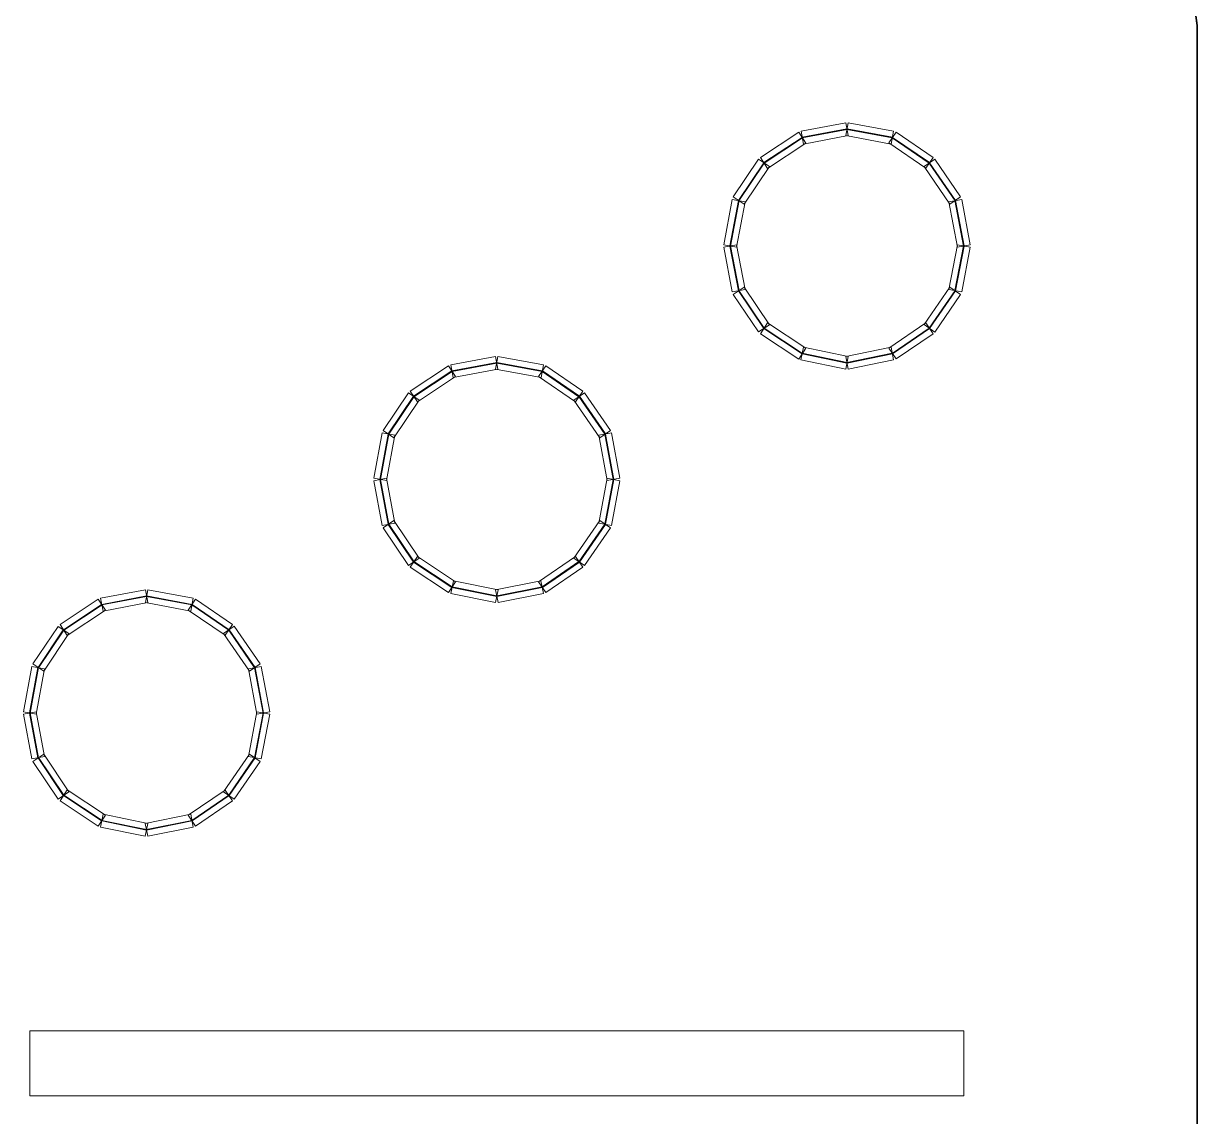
# Model space of a CAD drawing. Header units: millimetres. Extents: x -200 to 200, y -162 to 219.
# Drawn here: x 152.11 to 200, y -21.22 to 23.36 of the extents above; entities that cross this region are included whole.
import ezdxf

# ---------------------------------------------------------------- set-up
doc = ezdxf.new("R2010")
doc.units = ezdxf.units.MM
doc.header["$MEASUREMENT"] = 0

msp = doc.modelspace()

# ---------------------------------------------------------------- linework, layer by layer
at = {"color": 1, "lineweight": 5}
for points in [[(199.6562, 25.5785), (199.6562, 25.5785), (199.6824, 25.5821), (199.6824, 25.5821), (199.6824, 25.5821), (199.6824, 25.5821), (199.9999, 23.2807), (199.9999, 23.2807), (199.9999, 23.2807), (199.9999, 23.2807), (199.9737, 23.2771), (199.9737, 23.2771), (199.9737, 23.2771), (199.9737, 23.2771), (199.6562, 25.5785), (199.6562, 25.5785)], [(199.9735, 23.2789), (199.9735, 23.2789), (200, 23.2789), (200, 23.2789), (200, 23.2789), (200, 23.2789), (200, -61.3716), (200, -61.3716), (200, -61.3716), (200, -61.3716), (199.9735, -61.3716), (199.9735, -61.3716), (199.9735, -61.3716), (199.9735, -61.3716), (199.9735, 23.2789), (199.9735, 23.2789)]]:
    msp.add_open_spline(points, degree=3, knots=[0, 0, 0, 0, 0.25, 0.25, 0.25, 0.25, 0.5, 0.5, 0.5, 0.5, 0.75, 0.75, 0.75, 0.75, 1, 1, 1, 1], dxfattribs=at)
at = {"color": 4, "lineweight": 5}
for points in [[(185.653, 19.3063), (185.653, 19.3063), (185.751, 18.7864), (185.751, 18.7864), (185.751, 18.7864), (185.751, 18.7864), (183.9257, 18.4425), (183.9257, 18.4425), (183.9257, 18.4425), (183.9257, 18.4425), (183.8278, 18.9624), (183.8278, 18.9624), (183.8278, 18.9624), (183.8278, 18.9624), (185.653, 19.3063), (185.653, 19.3063)], [(187.602, 18.9626), (187.602, 18.9626), (187.5054, 18.4424), (187.5054, 18.4424), (187.5054, 18.4424), (187.5054, 18.4424), (185.6537, 18.7863), (185.6537, 18.7863), (185.6537, 18.7863), (185.6537, 18.7863), (185.7503, 19.3065), (185.7503, 19.3065), (185.7503, 19.3065), (185.7503, 19.3065), (187.602, 18.9626), (187.602, 18.9626)], [(183.7309, 18.9232), (183.7309, 18.9232), (184.0226, 18.4818), (184.0226, 18.4818), (184.0226, 18.4818), (184.0226, 18.4818), (182.4619, 17.4501), (182.4619, 17.4501), (182.4619, 17.4501), (182.4619, 17.4501), (182.1701, 17.8915), (182.1701, 17.8915), (182.1701, 17.8915), (182.1701, 17.8915), (183.7309, 18.9232), (183.7309, 18.9232)], [(183.8694, 18.7135), (183.8694, 18.7135), (183.884, 18.6914), (183.884, 18.6914), (183.884, 18.6914), (183.884, 18.6914), (182.3233, 17.6598), (182.3233, 17.6598), (182.3233, 17.6598), (182.3233, 17.6598), (182.3087, 17.6818), (182.3087, 17.6818), (182.3087, 17.6818), (182.3087, 17.6818), (183.8694, 18.7135), (183.8694, 18.7135)], [(185.6996, 19.0594), (185.6996, 19.0594), (185.7045, 19.0334), (185.7045, 19.0334), (185.7045, 19.0334), (185.7045, 19.0334), (183.8792, 18.6895), (183.8792, 18.6895), (183.8792, 18.6895), (183.8792, 18.6895), (183.8743, 18.7155), (183.8743, 18.7155), (183.8743, 18.7155), (183.8743, 18.7155), (185.6996, 19.0594), (185.6996, 19.0594)], [(187.5561, 18.7155), (187.5561, 18.7155), (187.5513, 18.6895), (187.5513, 18.6895), (187.5513, 18.6895), (187.5513, 18.6895), (185.6996, 19.0334), (185.6996, 19.0334), (185.6996, 19.0334), (185.6996, 19.0334), (185.7044, 19.0594), (185.7044, 19.0594), (185.7044, 19.0594), (185.7044, 19.0594), (187.5561, 18.7155), (187.5561, 18.7155)], [(189.2109, 17.8891), (189.2109, 17.8891), (188.9122, 17.4525), (188.9122, 17.4525), (188.9122, 17.4525), (188.9122, 17.4525), (187.4044, 18.4842), (187.4044, 18.4842), (187.4044, 18.4842), (187.4044, 18.4842), (187.7031, 18.9208), (187.7031, 18.9208), (187.7031, 18.9208), (187.7031, 18.9208), (189.2109, 17.8891), (189.2109, 17.8891)], [(189.069, 17.6817), (189.069, 17.6817), (189.0541, 17.6599), (189.0541, 17.6599), (189.0541, 17.6599), (189.0541, 17.6599), (187.5463, 18.6916), (187.5463, 18.6916), (187.5463, 18.6916), (187.5463, 18.6916), (187.5612, 18.7134), (187.5612, 18.7134), (187.5612, 18.7134), (187.5612, 18.7134), (189.069, 17.6817), (189.069, 17.6817)], [(182.0965, 17.8184), (182.0965, 17.8184), (182.5355, 17.5232), (182.5355, 17.5232), (182.5355, 17.5232), (182.5355, 17.5232), (181.5038, 15.9889), (181.5038, 15.9889), (181.5038, 15.9889), (181.5038, 15.9889), (181.0648, 16.2841), (181.0648, 16.2841), (181.0648, 16.2841), (181.0648, 16.2841), (182.0965, 17.8184), (182.0965, 17.8184)], [(190.3375, 16.2867), (190.3375, 16.2867), (189.9019, 15.9863), (189.9019, 15.9863), (189.9019, 15.9863), (189.9019, 15.9863), (188.8438, 17.5206), (188.8438, 17.5206), (188.8438, 17.5206), (188.8438, 17.5206), (189.2793, 17.821), (189.2793, 17.821), (189.2793, 17.821), (189.2793, 17.821), (190.3375, 16.2867), (190.3375, 16.2867)], [(182.305, 17.6782), (182.305, 17.6782), (182.327, 17.6634), (182.327, 17.6634), (182.327, 17.6634), (182.327, 17.6634), (181.2953, 16.1291), (181.2953, 16.1291), (181.2953, 16.1291), (181.2953, 16.1291), (181.2733, 16.1439), (181.2733, 16.1439), (181.2733, 16.1439), (181.2733, 16.1439), (182.305, 17.6782), (182.305, 17.6782)], [(190.1306, 16.144), (190.1306, 16.144), (190.1088, 16.129), (190.1088, 16.129), (190.1088, 16.129), (190.1088, 16.129), (189.0507, 17.6633), (189.0507, 17.6633), (189.0507, 17.6633), (189.0507, 17.6633), (189.0725, 17.6783), (189.0725, 17.6783), (189.0725, 17.6783), (189.0725, 17.6783), (190.1306, 16.144), (190.1306, 16.144)], [(181.0242, 16.1848), (181.0242, 16.1848), (181.5444, 16.0882), (181.5444, 16.0882), (181.5444, 16.0882), (181.5444, 16.0882), (181.2005, 14.2365), (181.2005, 14.2365), (181.2005, 14.2365), (181.2005, 14.2365), (180.6803, 14.3331), (180.6803, 14.3331), (180.6803, 14.3331), (180.6803, 14.3331), (181.0242, 16.1848), (181.0242, 16.1848)], [(181.2713, 16.1389), (181.2713, 16.1389), (181.2973, 16.1341), (181.2973, 16.1341), (181.2973, 16.1341), (181.2973, 16.1341), (180.9534, 14.2824), (180.9534, 14.2824), (180.9534, 14.2824), (180.9534, 14.2824), (180.9274, 14.2872), (180.9274, 14.2872), (180.9274, 14.2872), (180.9274, 14.2872), (181.2713, 16.1389), (181.2713, 16.1389)], [(190.7237, 14.3331), (190.7237, 14.3331), (190.2035, 14.2365), (190.2035, 14.2365), (190.2035, 14.2365), (190.2035, 14.2365), (189.8596, 16.0882), (189.8596, 16.0882), (189.8596, 16.0882), (189.8596, 16.0882), (190.3798, 16.1848), (190.3798, 16.1848), (190.3798, 16.1848), (190.3798, 16.1848), (190.7237, 14.3331), (190.7237, 14.3331)], [(190.4766, 14.2872), (190.4766, 14.2872), (190.4506, 14.2824), (190.4506, 14.2824), (190.4506, 14.2824), (190.4506, 14.2824), (190.1067, 16.1341), (190.1067, 16.1341), (190.1067, 16.1341), (190.1067, 16.1341), (190.1327, 16.1389), (190.1327, 16.1389), (190.1327, 16.1389), (190.1327, 16.1389), (190.4766, 14.2872), (190.4766, 14.2872)], [(180.6805, 14.2358), (180.6805, 14.2358), (181.2004, 14.3338), (181.2004, 14.3338), (181.2004, 14.3338), (181.2004, 14.3338), (181.5443, 12.5085), (181.5443, 12.5085), (181.5443, 12.5085), (181.5443, 12.5085), (181.0243, 12.4105), (181.0243, 12.4105), (181.0243, 12.4105), (181.0243, 12.4105), (180.6805, 14.2358), (180.6805, 14.2358)], [(180.9274, 14.2823), (180.9274, 14.2823), (180.9534, 14.2872), (180.9534, 14.2872), (180.9534, 14.2872), (180.9534, 14.2872), (181.2973, 12.4619), (181.2973, 12.4619), (181.2973, 12.4619), (181.2973, 12.4619), (181.2713, 12.4571), (181.2713, 12.4571), (181.2713, 12.4571), (181.2713, 12.4571), (180.9274, 14.2823), (180.9274, 14.2823)], [(190.3797, 12.4105), (190.3797, 12.4105), (189.8597, 12.5085), (189.8597, 12.5085), (189.8597, 12.5085), (189.8597, 12.5085), (190.2036, 14.3338), (190.2036, 14.3338), (190.2036, 14.3338), (190.2036, 14.3338), (190.7236, 14.2358), (190.7236, 14.2358), (190.7236, 14.2358), (190.7236, 14.2358), (190.3797, 12.4105), (190.3797, 12.4105)], [(190.1327, 12.4571), (190.1327, 12.4571), (190.1067, 12.4619), (190.1067, 12.4619), (190.1067, 12.4619), (190.1067, 12.4619), (190.4506, 14.2872), (190.4506, 14.2872), (190.4506, 14.2872), (190.4506, 14.2872), (190.4766, 14.2823), (190.4766, 14.2823), (190.4766, 14.2823), (190.4766, 14.2823), (190.1327, 12.4571), (190.1327, 12.4571)], [(181.0648, 12.3119), (181.0648, 12.3119), (181.5038, 12.6071), (181.5038, 12.6071), (181.5038, 12.6071), (181.5038, 12.6071), (182.5355, 11.0728), (182.5355, 11.0728), (182.5355, 11.0728), (182.5355, 11.0728), (182.0965, 10.7776), (182.0965, 10.7776), (182.0965, 10.7776), (182.0965, 10.7776), (181.0648, 12.3119), (181.0648, 12.3119)], [(181.2733, 12.4521), (181.2733, 12.4521), (181.2953, 12.4669), (181.2953, 12.4669), (181.2953, 12.4669), (181.2953, 12.4669), (182.327, 10.9326), (182.327, 10.9326), (182.327, 10.9326), (182.327, 10.9326), (182.305, 10.9178), (182.305, 10.9178), (182.305, 10.9178), (182.305, 10.9178), (181.2733, 12.4521), (181.2733, 12.4521)], [(189.2793, 10.775), (189.2793, 10.775), (188.8438, 11.0754), (188.8438, 11.0754), (188.8438, 11.0754), (188.8438, 11.0754), (189.9019, 12.6097), (189.9019, 12.6097), (189.9019, 12.6097), (189.9019, 12.6097), (190.3375, 12.3093), (190.3375, 12.3093), (190.3375, 12.3093), (190.3375, 12.3093), (189.2793, 10.775), (189.2793, 10.775)], [(189.0725, 10.9177), (189.0725, 10.9177), (189.0507, 10.9327), (189.0507, 10.9327), (189.0507, 10.9327), (189.0507, 10.9327), (190.1088, 12.467), (190.1088, 12.467), (190.1088, 12.467), (190.1088, 12.467), (190.1306, 12.452), (190.1306, 12.452), (190.1306, 12.452), (190.1306, 12.452), (189.0725, 10.9177), (189.0725, 10.9177)], [(182.1701, 10.7045), (182.1701, 10.7045), (182.4619, 11.1459), (182.4619, 11.1459), (182.4619, 11.1459), (182.4619, 11.1459), (184.0226, 10.1142), (184.0226, 10.1142), (184.0226, 10.1142), (184.0226, 10.1142), (183.7309, 9.6729), (183.7309, 9.6729), (183.7309, 9.6729), (183.7309, 9.6729), (182.1701, 10.7045), (182.1701, 10.7045)], [(187.7031, 9.6752), (187.7031, 9.6752), (187.4044, 10.1119), (187.4044, 10.1119), (187.4044, 10.1119), (187.4044, 10.1119), (188.9122, 11.1435), (188.9122, 11.1435), (188.9122, 11.1435), (188.9122, 11.1435), (189.2109, 10.7069), (189.2109, 10.7069), (189.2109, 10.7069), (189.2109, 10.7069), (187.7031, 9.6752), (187.7031, 9.6752)], [(182.3087, 10.9142), (182.3087, 10.9142), (182.3233, 10.9362), (182.3233, 10.9362), (182.3233, 10.9362), (182.3233, 10.9362), (183.884, 9.9046), (183.884, 9.9046), (183.884, 9.9046), (183.884, 9.9046), (183.8694, 9.8825), (183.8694, 9.8825), (183.8694, 9.8825), (183.8694, 9.8825), (182.3087, 10.9142), (182.3087, 10.9142)], [(187.5612, 9.8826), (187.5612, 9.8826), (187.5463, 9.9044), (187.5463, 9.9044), (187.5463, 9.9044), (187.5463, 9.9044), (189.0541, 10.9361), (189.0541, 10.9361), (189.0541, 10.9361), (189.0541, 10.9361), (189.069, 10.9143), (189.069, 10.9143), (189.069, 10.9143), (189.069, 10.9143), (187.5612, 9.8826), (187.5612, 9.8826)], [(183.8241, 9.6343), (183.8241, 9.6343), (183.9293, 10.1528), (183.9293, 10.1528), (183.9293, 10.1528), (183.9293, 10.1528), (185.7546, 9.7824), (185.7546, 9.7824), (185.7546, 9.7824), (185.7546, 9.7824), (185.6494, 9.2639), (185.6494, 9.2639), (185.6494, 9.2639), (185.6494, 9.2639), (183.8241, 9.6343), (183.8241, 9.6343)], [(185.7539, 9.2638), (185.7539, 9.2638), (185.6501, 9.7826), (185.6501, 9.7826), (185.6501, 9.7826), (185.6501, 9.7826), (187.5019, 10.1529), (187.5019, 10.1529), (187.5019, 10.1529), (187.5019, 10.1529), (187.6056, 9.6341), (187.6056, 9.6341), (187.6056, 9.6341), (187.6056, 9.6341), (185.7539, 9.2638), (185.7539, 9.2638)], [(171.3683, 9.7831), (171.3683, 9.7831), (171.4662, 9.2632), (171.4662, 9.2632), (171.4662, 9.2632), (171.4662, 9.2632), (169.6409, 8.9193), (169.6409, 8.9193), (169.6409, 8.9193), (169.6409, 8.9193), (169.543, 9.4393), (169.543, 9.4393), (169.543, 9.4393), (169.543, 9.4393), (171.3683, 9.7831), (171.3683, 9.7831)], [(173.3173, 9.4394), (173.3173, 9.4394), (173.2207, 8.9192), (173.2207, 8.9192), (173.2207, 8.9192), (173.2207, 8.9192), (171.3689, 9.2631), (171.3689, 9.2631), (171.3689, 9.2631), (171.3689, 9.2631), (171.4655, 9.7833), (171.4655, 9.7833), (171.4655, 9.7833), (171.4655, 9.7833), (173.3173, 9.4394), (173.3173, 9.4394)], [(183.8741, 9.8806), (183.8741, 9.8806), (183.8794, 9.9065), (183.8794, 9.9065), (183.8794, 9.9065), (183.8794, 9.9065), (185.7046, 9.5361), (185.7046, 9.5361), (185.7046, 9.5361), (185.7046, 9.5361), (185.6994, 9.5102), (185.6994, 9.5102), (185.6994, 9.5102), (185.6994, 9.5102), (183.8741, 9.8806), (183.8741, 9.8806)], [(185.7046, 9.5102), (185.7046, 9.5102), (185.6994, 9.5362), (185.6994, 9.5362), (185.6994, 9.5362), (185.6994, 9.5362), (187.5511, 9.9065), (187.5511, 9.9065), (187.5511, 9.9065), (187.5511, 9.9065), (187.5563, 9.8806), (187.5563, 9.8806), (187.5563, 9.8806), (187.5563, 9.8806), (185.7046, 9.5102), (185.7046, 9.5102)], [(169.4461, 9.4), (169.4461, 9.4), (169.7378, 8.9586), (169.7378, 8.9586), (169.7378, 8.9586), (169.7378, 8.9586), (168.1771, 7.9269), (168.1771, 7.9269), (168.1771, 7.9269), (168.1771, 7.9269), (167.8853, 8.3683), (167.8853, 8.3683), (167.8853, 8.3683), (167.8853, 8.3683), (169.4461, 9.4), (169.4461, 9.4)], [(169.5847, 9.1903), (169.5847, 9.1903), (169.5993, 9.1683), (169.5993, 9.1683), (169.5993, 9.1683), (169.5993, 9.1683), (168.0385, 8.1366), (168.0385, 8.1366), (168.0385, 8.1366), (168.0385, 8.1366), (168.0239, 8.1586), (168.0239, 8.1586), (168.0239, 8.1586), (168.0239, 8.1586), (169.5847, 9.1903), (169.5847, 9.1903)], [(171.4148, 9.5362), (171.4148, 9.5362), (171.4197, 9.5102), (171.4197, 9.5102), (171.4197, 9.5102), (171.4197, 9.5102), (169.5944, 9.1663), (169.5944, 9.1663), (169.5944, 9.1663), (169.5944, 9.1663), (169.5895, 9.1923), (169.5895, 9.1923), (169.5895, 9.1923), (169.5895, 9.1923), (171.4148, 9.5362), (171.4148, 9.5362)], [(173.2714, 9.1923), (173.2714, 9.1923), (173.2665, 9.1663), (173.2665, 9.1663), (173.2665, 9.1663), (173.2665, 9.1663), (171.4148, 9.5102), (171.4148, 9.5102), (171.4148, 9.5102), (171.4148, 9.5102), (171.4196, 9.5362), (171.4196, 9.5362), (171.4196, 9.5362), (171.4196, 9.5362), (173.2714, 9.1923), (173.2714, 9.1923)], [(174.9262, 8.3659), (174.9262, 8.3659), (174.6274, 7.9293), (174.6274, 7.9293), (174.6274, 7.9293), (174.6274, 7.9293), (173.1196, 8.961), (173.1196, 8.961), (173.1196, 8.961), (173.1196, 8.961), (173.4183, 9.3976), (173.4183, 9.3976), (173.4183, 9.3976), (173.4183, 9.3976), (174.9262, 8.3659), (174.9262, 8.3659)], [(174.7843, 8.1585), (174.7843, 8.1585), (174.7693, 8.1367), (174.7693, 8.1367), (174.7693, 8.1367), (174.7693, 8.1367), (173.2615, 9.1684), (173.2615, 9.1684), (173.2615, 9.1684), (173.2615, 9.1684), (173.2764, 9.1902), (173.2764, 9.1902), (173.2764, 9.1902), (173.2764, 9.1902), (174.7843, 8.1585), (174.7843, 8.1585)], [(167.8117, 8.2952), (167.8117, 8.2952), (168.2507, 8), (168.2507, 8), (168.2507, 8), (168.2507, 8), (167.2191, 6.4657), (167.2191, 6.4657), (167.2191, 6.4657), (167.2191, 6.4657), (166.78, 6.7609), (166.78, 6.7609), (166.78, 6.7609), (166.78, 6.7609), (167.8117, 8.2952), (167.8117, 8.2952)], [(168.0202, 8.155), (168.0202, 8.155), (168.0422, 8.1402), (168.0422, 8.1402), (168.0422, 8.1402), (168.0422, 8.1402), (167.0105, 6.6059), (167.0105, 6.6059), (167.0105, 6.6059), (167.0105, 6.6059), (166.9886, 6.6207), (166.9886, 6.6207), (166.9886, 6.6207), (166.9886, 6.6207), (168.0202, 8.155), (168.0202, 8.155)], [(176.0527, 6.7635), (176.0527, 6.7635), (175.6172, 6.4631), (175.6172, 6.4631), (175.6172, 6.4631), (175.6172, 6.4631), (174.559, 7.9974), (174.559, 7.9974), (174.559, 7.9974), (174.559, 7.9974), (174.9946, 8.2978), (174.9946, 8.2978), (174.9946, 8.2978), (174.9946, 8.2978), (176.0527, 6.7635), (176.0527, 6.7635)], [(175.8458, 6.6208), (175.8458, 6.6208), (175.824, 6.6058), (175.824, 6.6058), (175.824, 6.6058), (175.824, 6.6058), (174.7659, 8.1401), (174.7659, 8.1401), (174.7659, 8.1401), (174.7659, 8.1401), (174.7877, 8.1551), (174.7877, 8.1551), (174.7877, 8.1551), (174.7877, 8.1551), (175.8458, 6.6208), (175.8458, 6.6208)], [(166.7395, 6.6616), (166.7395, 6.6616), (167.2596, 6.565), (167.2596, 6.565), (167.2596, 6.565), (167.2596, 6.565), (166.9157, 4.7133), (166.9157, 4.7133), (166.9157, 4.7133), (166.9157, 4.7133), (166.3956, 4.8099), (166.3956, 4.8099), (166.3956, 4.8099), (166.3956, 4.8099), (166.7395, 6.6616), (166.7395, 6.6616)], [(166.9865, 6.6157), (166.9865, 6.6157), (167.0125, 6.6109), (167.0125, 6.6109), (167.0125, 6.6109), (167.0125, 6.6109), (166.6686, 4.7592), (166.6686, 4.7592), (166.6686, 4.7592), (166.6686, 4.7592), (166.6426, 4.764), (166.6426, 4.764), (166.6426, 4.764), (166.6426, 4.764), (166.9865, 6.6157), (166.9865, 6.6157)], [(176.4389, 4.8099), (176.4389, 4.8099), (175.9187, 4.7133), (175.9187, 4.7133), (175.9187, 4.7133), (175.9187, 4.7133), (175.5748, 6.565), (175.5748, 6.565), (175.5748, 6.565), (175.5748, 6.565), (176.095, 6.6616), (176.095, 6.6616), (176.095, 6.6616), (176.095, 6.6616), (176.4389, 4.8099), (176.4389, 4.8099)], [(176.1918, 4.764), (176.1918, 4.764), (176.1658, 4.7592), (176.1658, 4.7592), (176.1658, 4.7592), (176.1658, 4.7592), (175.8219, 6.6109), (175.8219, 6.6109), (175.8219, 6.6109), (175.8219, 6.6109), (175.8479, 6.6157), (175.8479, 6.6157), (175.8479, 6.6157), (175.8479, 6.6157), (176.1918, 4.764), (176.1918, 4.764)], [(166.3957, 4.7126), (166.3957, 4.7126), (166.9156, 4.8106), (166.9156, 4.8106), (166.9156, 4.8106), (166.9156, 4.8106), (167.2595, 2.9853), (167.2595, 2.9853), (167.2595, 2.9853), (167.2595, 2.9853), (166.7396, 2.8873), (166.7396, 2.8873), (166.7396, 2.8873), (166.7396, 2.8873), (166.3957, 4.7126), (166.3957, 4.7126)], [(176.0949, 2.8873), (176.0949, 2.8873), (175.575, 2.9853), (175.575, 2.9853), (175.575, 2.9853), (175.575, 2.9853), (175.9189, 4.8106), (175.9189, 4.8106), (175.9189, 4.8106), (175.9189, 4.8106), (176.4388, 4.7126), (176.4388, 4.7126), (176.4388, 4.7126), (176.4388, 4.7126), (176.0949, 2.8873), (176.0949, 2.8873)], [(166.6426, 4.7591), (166.6426, 4.7591), (166.6686, 4.764), (166.6686, 4.764), (166.6686, 4.764), (166.6686, 4.764), (167.0125, 2.9388), (167.0125, 2.9388), (167.0125, 2.9388), (167.0125, 2.9388), (166.9865, 2.9339), (166.9865, 2.9339), (166.9865, 2.9339), (166.9865, 2.9339), (166.6426, 4.7591), (166.6426, 4.7591)], [(175.8479, 2.9339), (175.8479, 2.9339), (175.8219, 2.9388), (175.8219, 2.9388), (175.8219, 2.9388), (175.8219, 2.9388), (176.1658, 4.764), (176.1658, 4.764), (176.1658, 4.764), (176.1658, 4.764), (176.1918, 4.7591), (176.1918, 4.7591), (176.1918, 4.7591), (176.1918, 4.7591), (175.8479, 2.9339), (175.8479, 2.9339)], [(166.78, 2.7887), (166.78, 2.7887), (167.2191, 3.0839), (167.2191, 3.0839), (167.2191, 3.0839), (167.2191, 3.0839), (168.2507, 1.5496), (168.2507, 1.5496), (168.2507, 1.5496), (168.2507, 1.5496), (167.8117, 1.2544), (167.8117, 1.2544), (167.8117, 1.2544), (167.8117, 1.2544), (166.78, 2.7887), (166.78, 2.7887)], [(166.9886, 2.9289), (166.9886, 2.9289), (167.0105, 2.9437), (167.0105, 2.9437), (167.0105, 2.9437), (167.0105, 2.9437), (168.0422, 1.4094), (168.0422, 1.4094), (168.0422, 1.4094), (168.0422, 1.4094), (168.0202, 1.3946), (168.0202, 1.3946), (168.0202, 1.3946), (168.0202, 1.3946), (166.9886, 2.9289), (166.9886, 2.9289)], [(174.9946, 1.2518), (174.9946, 1.2518), (174.559, 1.5522), (174.559, 1.5522), (174.559, 1.5522), (174.559, 1.5522), (175.6172, 3.0865), (175.6172, 3.0865), (175.6172, 3.0865), (175.6172, 3.0865), (176.0527, 2.7861), (176.0527, 2.7861), (176.0527, 2.7861), (176.0527, 2.7861), (174.9946, 1.2518), (174.9946, 1.2518)], [(174.7877, 1.3945), (174.7877, 1.3945), (174.7659, 1.4095), (174.7659, 1.4095), (174.7659, 1.4095), (174.7659, 1.4095), (175.824, 2.9438), (175.824, 2.9438), (175.824, 2.9438), (175.824, 2.9438), (175.8458, 2.9288), (175.8458, 2.9288), (175.8458, 2.9288), (175.8458, 2.9288), (174.7877, 1.3945), (174.7877, 1.3945)], [(167.8853, 1.1813), (167.8853, 1.1813), (168.1771, 1.6227), (168.1771, 1.6227), (168.1771, 1.6227), (168.1771, 1.6227), (169.7378, 0.591), (169.7378, 0.591), (169.7378, 0.591), (169.7378, 0.591), (169.4461, 0.1497), (169.4461, 0.1497), (169.4461, 0.1497), (169.4461, 0.1497), (167.8853, 1.1813), (167.8853, 1.1813)], [(173.4183, 0.152), (173.4183, 0.152), (173.1196, 0.5887), (173.1196, 0.5887), (173.1196, 0.5887), (173.1196, 0.5887), (174.6274, 1.6203), (174.6274, 1.6203), (174.6274, 1.6203), (174.6274, 1.6203), (174.9262, 1.1837), (174.9262, 1.1837), (174.9262, 1.1837), (174.9262, 1.1837), (173.4183, 0.152), (173.4183, 0.152)], [(168.0239, 1.391), (168.0239, 1.391), (168.0385, 1.4131), (168.0385, 1.4131), (168.0385, 1.4131), (168.0385, 1.4131), (169.5993, 0.3814), (169.5993, 0.3814), (169.5993, 0.3814), (169.5993, 0.3814), (169.5847, 0.3593), (169.5847, 0.3593), (169.5847, 0.3593), (169.5847, 0.3593), (168.0239, 1.391), (168.0239, 1.391)], [(173.2764, 0.3594), (173.2764, 0.3594), (173.2615, 0.3813), (173.2615, 0.3813), (173.2615, 0.3813), (173.2615, 0.3813), (174.7693, 1.4129), (174.7693, 1.4129), (174.7693, 1.4129), (174.7693, 1.4129), (174.7843, 1.3911), (174.7843, 1.3911), (174.7843, 1.3911), (174.7843, 1.3911), (173.2764, 0.3594), (173.2764, 0.3594)], [(169.5394, 0.1111), (169.5394, 0.1111), (169.6446, 0.6296), (169.6446, 0.6296), (169.6446, 0.6296), (169.6446, 0.6296), (171.4698, 0.2593), (171.4698, 0.2593), (171.4698, 0.2593), (171.4698, 0.2593), (171.3646, -0.2593), (171.3646, -0.2593), (171.3646, -0.2593), (171.3646, -0.2593), (169.5394, 0.1111), (169.5394, 0.1111)], [(171.4691, -0.2594), (171.4691, -0.2594), (171.3654, 0.2594), (171.3654, 0.2594), (171.3654, 0.2594), (171.3654, 0.2594), (173.2171, 0.6297), (173.2171, 0.6297), (173.2171, 0.6297), (173.2171, 0.6297), (173.3208, 0.1109), (173.3208, 0.1109), (173.3208, 0.1109), (173.3208, 0.1109), (171.4691, -0.2594), (171.4691, -0.2594)], [(157.0835, 0.26), (157.0835, 0.26), (157.1814, -0.26), (157.1814, -0.26), (157.1814, -0.26), (157.1814, -0.26), (155.3562, -0.6039), (155.3562, -0.6039), (155.3562, -0.6039), (155.3562, -0.6039), (155.2582, -0.0839), (155.2582, -0.0839), (155.2582, -0.0839), (155.2582, -0.0839), (157.0835, 0.26), (157.0835, 0.26)], [(157.13, 0.013), (157.13, 0.013), (157.1349, -0.013), (157.1349, -0.013), (157.1349, -0.013), (157.1349, -0.013), (155.3096, -0.3569), (155.3096, -0.3569), (155.3096, -0.3569), (155.3096, -0.3569), (155.3047, -0.3309), (155.3047, -0.3309), (155.3047, -0.3309), (155.3047, -0.3309), (157.13, 0.013), (157.13, 0.013)], [(159.0325, -0.0838), (159.0325, -0.0838), (158.9359, -0.604), (158.9359, -0.604), (158.9359, -0.604), (158.9359, -0.604), (157.0842, -0.2601), (157.0842, -0.2601), (157.0842, -0.2601), (157.0842, -0.2601), (157.1808, 0.2601), (157.1808, 0.2601), (157.1808, 0.2601), (157.1808, 0.2601), (159.0325, -0.0838), (159.0325, -0.0838)], [(158.9866, -0.3309), (158.9866, -0.3309), (158.9818, -0.3569), (158.9818, -0.3569), (158.9818, -0.3569), (158.9818, -0.3569), (157.1301, -0.013), (157.1301, -0.013), (157.1301, -0.013), (157.1301, -0.013), (157.1349, 0.013), (157.1349, 0.013), (157.1349, 0.013), (157.1349, 0.013), (158.9866, -0.3309), (158.9866, -0.3309)], [(169.5893, 0.3574), (169.5893, 0.3574), (169.5946, 0.3833), (169.5946, 0.3833), (169.5946, 0.3833), (169.5946, 0.3833), (171.4199, 0.013), (171.4199, 0.013), (171.4199, 0.013), (171.4199, 0.013), (171.4146, -0.013), (171.4146, -0.013), (171.4146, -0.013), (171.4146, -0.013), (169.5893, 0.3574), (169.5893, 0.3574)], [(171.4198, -0.013), (171.4198, -0.013), (171.4146, 0.013), (171.4146, 0.013), (171.4146, 0.013), (171.4146, 0.013), (173.2664, 0.3833), (173.2664, 0.3833), (173.2664, 0.3833), (173.2664, 0.3833), (173.2716, 0.3574), (173.2716, 0.3574), (173.2716, 0.3574), (173.2716, 0.3574), (171.4198, -0.013), (171.4198, -0.013)], [(155.1613, -0.1232), (155.1613, -0.1232), (155.4531, -0.5646), (155.4531, -0.5646), (155.4531, -0.5646), (155.4531, -0.5646), (153.8923, -1.5962), (153.8923, -1.5962), (153.8923, -1.5962), (153.8923, -1.5962), (153.6006, -1.1549), (153.6006, -1.1549), (153.6006, -1.1549), (153.6006, -1.1549), (155.1613, -0.1232), (155.1613, -0.1232)], [(155.2999, -0.3329), (155.2999, -0.3329), (155.3145, -0.3549), (155.3145, -0.3549), (155.3145, -0.3549), (155.3145, -0.3549), (153.7537, -1.3866), (153.7537, -1.3866), (153.7537, -1.3866), (153.7537, -1.3866), (153.7392, -1.3645), (153.7392, -1.3645), (153.7392, -1.3645), (153.7392, -1.3645), (155.2999, -0.3329), (155.2999, -0.3329)], [(160.6414, -1.1572), (160.6414, -1.1572), (160.3427, -1.5939), (160.3427, -1.5939), (160.3427, -1.5939), (160.3427, -1.5939), (158.8348, -0.5622), (158.8348, -0.5622), (158.8348, -0.5622), (158.8348, -0.5622), (159.1336, -0.1256), (159.1336, -0.1256), (159.1336, -0.1256), (159.1336, -0.1256), (160.6414, -1.1572), (160.6414, -1.1572)], [(160.4995, -1.3647), (160.4995, -1.3647), (160.4846, -1.3865), (160.4846, -1.3865), (160.4846, -1.3865), (160.4846, -1.3865), (158.9767, -0.3548), (158.9767, -0.3548), (158.9767, -0.3548), (158.9767, -0.3548), (158.9917, -0.333), (158.9917, -0.333), (158.9917, -0.333), (158.9917, -0.333), (160.4995, -1.3647), (160.4995, -1.3647)], [(153.5269, -1.228), (153.5269, -1.228), (153.966, -1.5232), (153.966, -1.5232), (153.966, -1.5232), (153.966, -1.5232), (152.9343, -3.0575), (152.9343, -3.0575), (152.9343, -3.0575), (152.9343, -3.0575), (152.4952, -2.7623), (152.4952, -2.7623), (152.4952, -2.7623), (152.4952, -2.7623), (153.5269, -1.228), (153.5269, -1.228)], [(153.7355, -1.3682), (153.7355, -1.3682), (153.7574, -1.3829), (153.7574, -1.3829), (153.7574, -1.3829), (153.7574, -1.3829), (152.7257, -2.9172), (152.7257, -2.9172), (152.7257, -2.9172), (152.7257, -2.9172), (152.7038, -2.9025), (152.7038, -2.9025), (152.7038, -2.9025), (152.7038, -2.9025), (153.7355, -1.3682), (153.7355, -1.3682)], [(161.7679, -2.7597), (161.7679, -2.7597), (161.3324, -3.06), (161.3324, -3.06), (161.3324, -3.06), (161.3324, -3.06), (160.2743, -1.5258), (160.2743, -1.5258), (160.2743, -1.5258), (160.2743, -1.5258), (160.7098, -1.2254), (160.7098, -1.2254), (160.7098, -1.2254), (160.7098, -1.2254), (161.7679, -2.7597), (161.7679, -2.7597)], [(161.5611, -2.9024), (161.5611, -2.9024), (161.5393, -2.9174), (161.5393, -2.9174), (161.5393, -2.9174), (161.5393, -2.9174), (160.4811, -1.3831), (160.4811, -1.3831), (160.4811, -1.3831), (160.4811, -1.3831), (160.5029, -1.3681), (160.5029, -1.3681), (160.5029, -1.3681), (160.5029, -1.3681), (161.5611, -2.9024), (161.5611, -2.9024)], [(152.4547, -2.8616), (152.4547, -2.8616), (152.9749, -2.9582), (152.9749, -2.9582), (152.9749, -2.9582), (152.9749, -2.9582), (152.631, -4.8099), (152.631, -4.8099), (152.631, -4.8099), (152.631, -4.8099), (152.1108, -4.7133), (152.1108, -4.7133), (152.1108, -4.7133), (152.1108, -4.7133), (152.4547, -2.8616), (152.4547, -2.8616)], [(162.1541, -4.7133), (162.1541, -4.7133), (161.634, -4.8099), (161.634, -4.8099), (161.634, -4.8099), (161.634, -4.8099), (161.2901, -2.9582), (161.2901, -2.9582), (161.2901, -2.9582), (161.2901, -2.9582), (161.8102, -2.8616), (161.8102, -2.8616), (161.8102, -2.8616), (161.8102, -2.8616), (162.1541, -4.7133), (162.1541, -4.7133)], [(152.7018, -2.9074), (152.7018, -2.9074), (152.7278, -2.9123), (152.7278, -2.9123), (152.7278, -2.9123), (152.7278, -2.9123), (152.3839, -4.764), (152.3839, -4.764), (152.3839, -4.764), (152.3839, -4.764), (152.3579, -4.7592), (152.3579, -4.7592), (152.3579, -4.7592), (152.3579, -4.7592), (152.7018, -2.9074), (152.7018, -2.9074)], [(161.9071, -4.7592), (161.9071, -4.7592), (161.8811, -4.764), (161.8811, -4.764), (161.8811, -4.764), (161.8811, -4.764), (161.5372, -2.9123), (161.5372, -2.9123), (161.5372, -2.9123), (161.5372, -2.9123), (161.5632, -2.9074), (161.5632, -2.9074), (161.5632, -2.9074), (161.5632, -2.9074), (161.9071, -4.7592), (161.9071, -4.7592)], [(152.1109, -4.8106), (152.1109, -4.8106), (152.6308, -4.7126), (152.6308, -4.7126), (152.6308, -4.7126), (152.6308, -4.7126), (152.9747, -6.5379), (152.9747, -6.5379), (152.9747, -6.5379), (152.9747, -6.5379), (152.4548, -6.6358), (152.4548, -6.6358), (152.4548, -6.6358), (152.4548, -6.6358), (152.1109, -4.8106), (152.1109, -4.8106)], [(152.3579, -4.764), (152.3579, -4.764), (152.3839, -4.7591), (152.3839, -4.7591), (152.3839, -4.7591), (152.3839, -4.7591), (152.7278, -6.5844), (152.7278, -6.5844), (152.7278, -6.5844), (152.7278, -6.5844), (152.7018, -6.5893), (152.7018, -6.5893), (152.7018, -6.5893), (152.7018, -6.5893), (152.3579, -4.764), (152.3579, -4.764)], [(161.8101, -6.6358), (161.8101, -6.6358), (161.2902, -6.5379), (161.2902, -6.5379), (161.2902, -6.5379), (161.2902, -6.5379), (161.6341, -4.7126), (161.6341, -4.7126), (161.6341, -4.7126), (161.6341, -4.7126), (162.154, -4.8106), (162.154, -4.8106), (162.154, -4.8106), (162.154, -4.8106), (161.8101, -6.6358), (161.8101, -6.6358)], [(161.5632, -6.5893), (161.5632, -6.5893), (161.5372, -6.5844), (161.5372, -6.5844), (161.5372, -6.5844), (161.5372, -6.5844), (161.8811, -4.7591), (161.8811, -4.7591), (161.8811, -4.7591), (161.8811, -4.7591), (161.9071, -4.764), (161.9071, -4.764), (161.9071, -4.764), (161.9071, -4.764), (161.5632, -6.5893), (161.5632, -6.5893)], [(152.4952, -6.7345), (152.4952, -6.7345), (152.9343, -6.4393), (152.9343, -6.4393), (152.9343, -6.4393), (152.9343, -6.4393), (153.966, -7.9736), (153.966, -7.9736), (153.966, -7.9736), (153.966, -7.9736), (153.5269, -8.2688), (153.5269, -8.2688), (153.5269, -8.2688), (153.5269, -8.2688), (152.4952, -6.7345), (152.4952, -6.7345)], [(152.7038, -6.5942), (152.7038, -6.5942), (152.7257, -6.5795), (152.7257, -6.5795), (152.7257, -6.5795), (152.7257, -6.5795), (153.7574, -8.1138), (153.7574, -8.1138), (153.7574, -8.1138), (153.7574, -8.1138), (153.7355, -8.1285), (153.7355, -8.1285), (153.7355, -8.1285), (153.7355, -8.1285), (152.7038, -6.5942), (152.7038, -6.5942)], [(160.7098, -8.2713), (160.7098, -8.2713), (160.2743, -7.971), (160.2743, -7.971), (160.2743, -7.971), (160.2743, -7.971), (161.3324, -6.4367), (161.3324, -6.4367), (161.3324, -6.4367), (161.3324, -6.4367), (161.7679, -6.7371), (161.7679, -6.7371), (161.7679, -6.7371), (161.7679, -6.7371), (160.7098, -8.2713), (160.7098, -8.2713)], [(160.5029, -8.1287), (160.5029, -8.1287), (160.4811, -8.1137), (160.4811, -8.1137), (160.4811, -8.1137), (160.4811, -8.1137), (161.5393, -6.5794), (161.5393, -6.5794), (161.5393, -6.5794), (161.5393, -6.5794), (161.5611, -6.5944), (161.5611, -6.5944), (161.5611, -6.5944), (161.5611, -6.5944), (160.5029, -8.1287), (160.5029, -8.1287)], [(153.6006, -8.3418), (153.6006, -8.3418), (153.8923, -7.9005), (153.8923, -7.9005), (153.8923, -7.9005), (153.8923, -7.9005), (155.4531, -8.9322), (155.4531, -8.9322), (155.4531, -8.9322), (155.4531, -8.9322), (155.1613, -9.3735), (155.1613, -9.3735), (155.1613, -9.3735), (155.1613, -9.3735), (153.6006, -8.3418), (153.6006, -8.3418)], [(153.7392, -8.1322), (153.7392, -8.1322), (153.7537, -8.1101), (153.7537, -8.1101), (153.7537, -8.1101), (153.7537, -8.1101), (155.3145, -9.1418), (155.3145, -9.1418), (155.3145, -9.1418), (155.3145, -9.1418), (155.2999, -9.1639), (155.2999, -9.1639), (155.2999, -9.1639), (155.2999, -9.1639), (153.7392, -8.1322), (153.7392, -8.1322)], [(159.1336, -9.3712), (159.1336, -9.3712), (158.8348, -8.9345), (158.8348, -8.9345), (158.8348, -8.9345), (158.8348, -8.9345), (160.3427, -7.9028), (160.3427, -7.9028), (160.3427, -7.9028), (160.3427, -7.9028), (160.6414, -8.3395), (160.6414, -8.3395), (160.6414, -8.3395), (160.6414, -8.3395), (159.1336, -9.3712), (159.1336, -9.3712)], [(158.9917, -9.1638), (158.9917, -9.1638), (158.9767, -9.1419), (158.9767, -9.1419), (158.9767, -9.1419), (158.9767, -9.1419), (160.4846, -8.1102), (160.4846, -8.1102), (160.4846, -8.1102), (160.4846, -8.1102), (160.4995, -8.1321), (160.4995, -8.1321), (160.4995, -8.1321), (160.4995, -8.1321), (158.9917, -9.1638), (158.9917, -9.1638)], [(155.2546, -9.4121), (155.2546, -9.4121), (155.3598, -8.8936), (155.3598, -8.8936), (155.3598, -8.8936), (155.3598, -8.8936), (157.1851, -9.2639), (157.1851, -9.2639), (157.1851, -9.2639), (157.1851, -9.2639), (157.0799, -9.7824), (157.0799, -9.7824), (157.0799, -9.7824), (157.0799, -9.7824), (155.2546, -9.4121), (155.2546, -9.4121)], [(157.1843, -9.7826), (157.1843, -9.7826), (157.0806, -9.2638), (157.0806, -9.2638), (157.0806, -9.2638), (157.0806, -9.2638), (158.9323, -8.8934), (158.9323, -8.8934), (158.9323, -8.8934), (158.9323, -8.8934), (159.0361, -9.4122), (159.0361, -9.4122), (159.0361, -9.4122), (159.0361, -9.4122), (157.1843, -9.7826), (157.1843, -9.7826)], [(155.3046, -9.1658), (155.3046, -9.1658), (155.3098, -9.1399), (155.3098, -9.1399), (155.3098, -9.1399), (155.3098, -9.1399), (157.1351, -9.5102), (157.1351, -9.5102), (157.1351, -9.5102), (157.1351, -9.5102), (157.1298, -9.5361), (157.1298, -9.5361), (157.1298, -9.5361), (157.1298, -9.5361), (155.3046, -9.1658), (155.3046, -9.1658)], [(157.1351, -9.5362), (157.1351, -9.5362), (157.1299, -9.5102), (157.1299, -9.5102), (157.1299, -9.5102), (157.1299, -9.5102), (158.9816, -9.1399), (158.9816, -9.1399), (158.9816, -9.1399), (158.9816, -9.1399), (158.9868, -9.1658), (158.9868, -9.1658), (158.9868, -9.1658), (158.9868, -9.1658), (157.1351, -9.5362), (157.1351, -9.5362)], [(190.4636, -17.7237), (190.4636, -17.7237), (190.4636, -20.369), (190.4636, -20.369), (190.4636, -20.369), (190.4636, -20.369), (152.3709, -20.369), (152.3709, -20.369), (152.3709, -20.369), (152.3709, -20.369), (152.3709, -17.7237), (152.3709, -17.7237), (152.3709, -17.7237), (152.3709, -17.7237), (190.4636, -17.7237), (190.4636, -17.7237)]]:
    msp.add_open_spline(points, degree=3, knots=[0, 0, 0, 0, 0.25, 0.25, 0.25, 0.25, 0.5, 0.5, 0.5, 0.5, 0.75, 0.75, 0.75, 0.75, 1, 1, 1, 1], dxfattribs=at)

doc.saveas('drawing.dxf')
